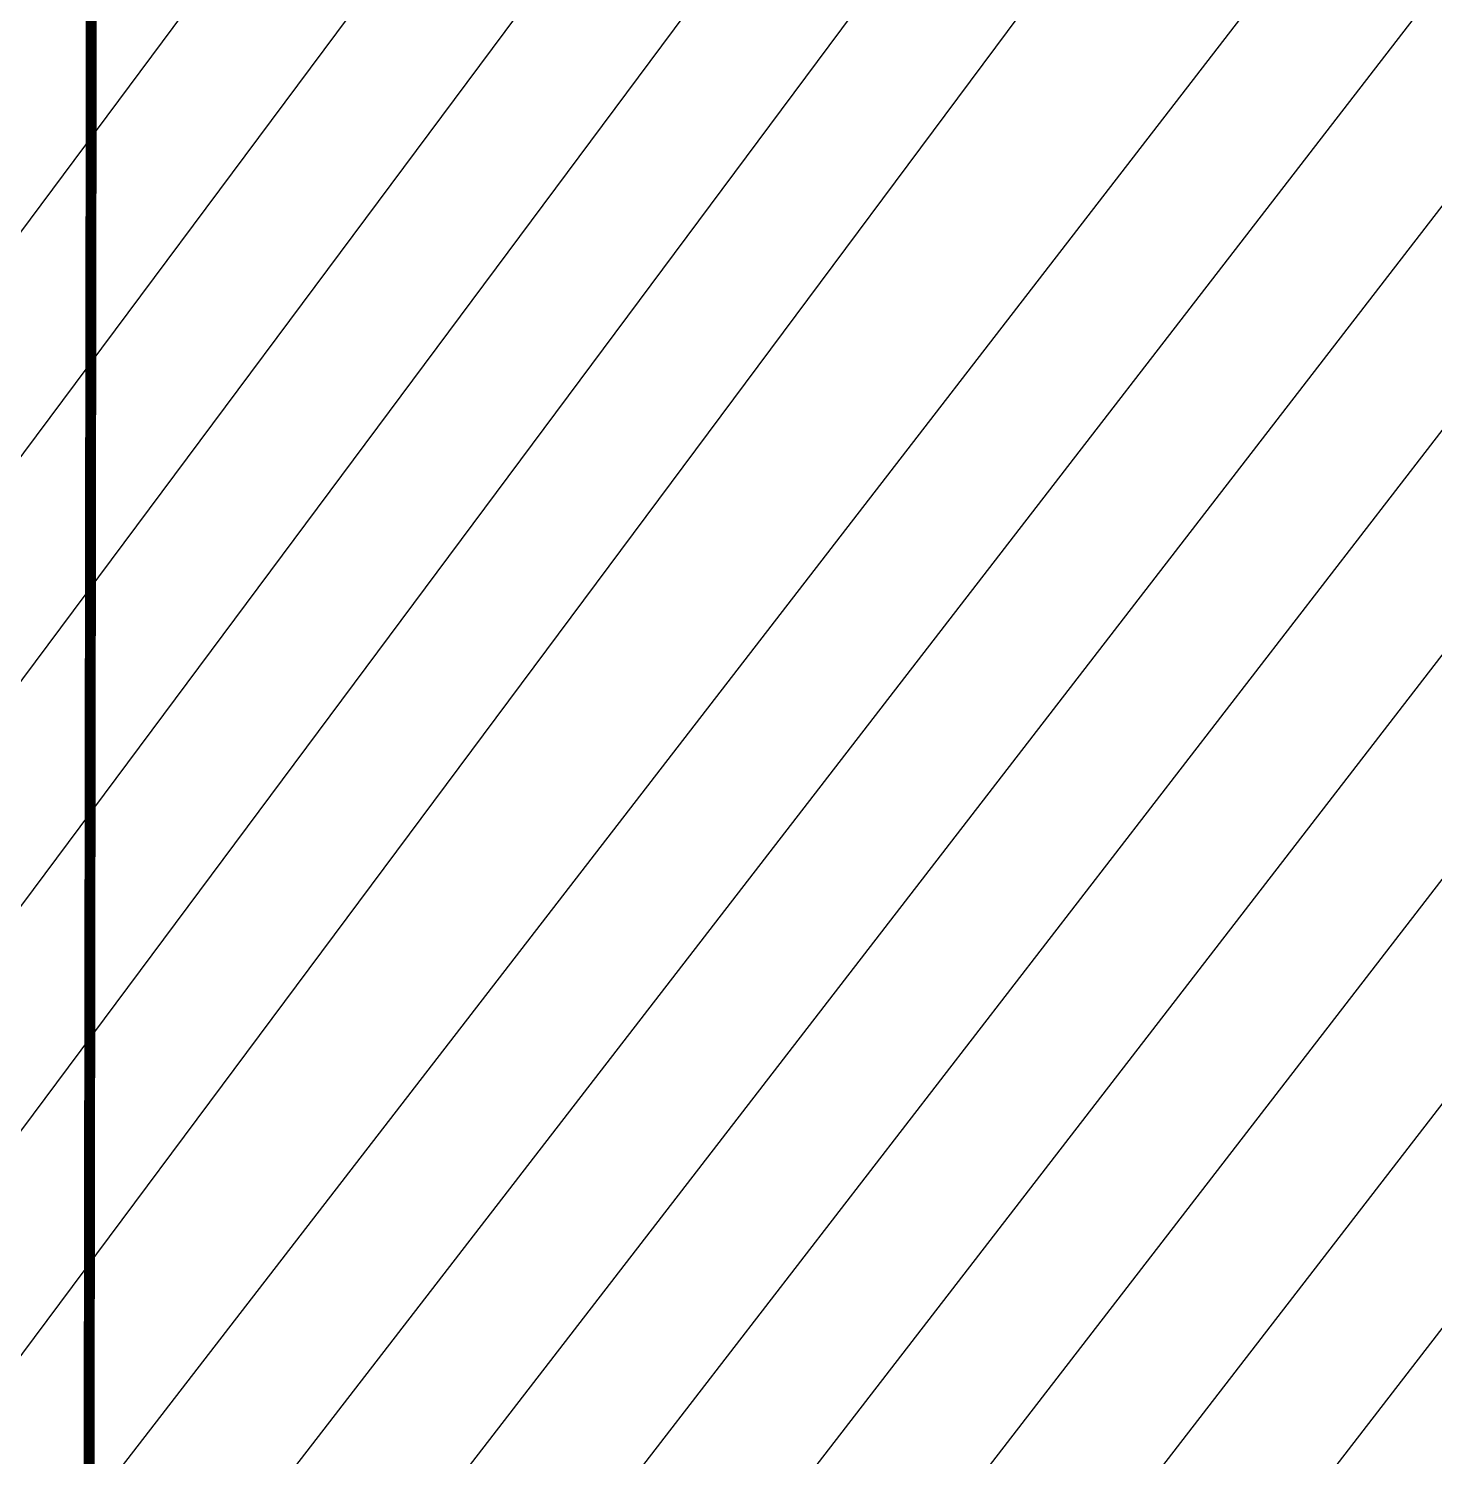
# Model space of a CAD drawing. Header units: centimetres. Extents: x -6122352 to 7132207, y -1694241 to 1947892.
# Drawn here: x 138619 to 141183, y -120280 to -117676 of the extents above; entities that cross this region are included whole.
import ezdxf

# ---------------------------------------------------------------- set-up
doc = ezdxf.new("R2010")
doc.units = ezdxf.units.CM
doc.header["$MEASUREMENT"] = 0
for name, pattern in [('2. HG-ST XR COL 3A (5V 7V 9V 11V - GF (4M & 5D-E)$0$HIDDEN', [0.375, 0.25, -0.125]), ('DASHED2', [0.375, 0.25, -0.125]), ('XR-AR-END-SETTING OUT PLAN$0$23585-XR-AR-END-GROUND FLOOR$0$23261-XR-AR-SI-GF$0$HIDDEN', [0.375, 0.25, -0.125]), ('XR-AR-END-SETTING OUT PLAN$0$23585-XR-AR-END-GROUND FLOOR$0$XR-END-GROUND FLOOR PLAN$0$xf_6a1$0$DASHED', [0.75, 0.5, -0.25])]:
    doc.linetypes.add(name, pattern=pattern)
for name, color, linetype, lineweight in [('@ Foundations', 4, 'DASHED2', 50), ('XR-AR-END-SETTING OUT PLAN$0$23585-XR-AR-END-GROUND FLOOR$0$A-EQUP-KITN-PLAN', 202, 'Continuous', 9), ('XR-AR-END-SETTING OUT PLAN$0$23585-XR-AR-END-GROUND FLOOR$0$A-FLOR-OVHD', 9, 'XR-AR-END-SETTING OUT PLAN$0$23585-XR-AR-END-GROUND FLOOR$0$23261-XR-AR-SI-GF$0$HIDDEN', 15), ('XR-AR-END-SETTING OUT PLAN$0$23585-XR-AR-END-GROUND FLOOR$0$A-WALL', 7, 'Continuous', 30)]:
    doc.layers.add(name, color=color, linetype=linetype, lineweight=lineweight)
doc.layers.add('@MI-REF LAYER', color=7, linetype='Continuous')
doc.layers.add('B_TH_8', color=7, linetype='Continuous')

# ---------------------------------------------------------------- blocks, each defined once
blk = doc.blocks.new('XR-AR-END-SETTING OUT PLAN')
at = {"layer": 'XR-AR-END-SETTING OUT PLAN$0$23585-XR-AR-END-GROUND FLOOR$0$A-EQUP-KITN-PLAN', "color": 8}
for p, q in [((3650.109346702695, 14099.99880218506), (5250.113769307733, 14099.9988026619)), ((3650.1093467623, 13849.9988026619), (3650.109346702695, 14099.99880218506)), ((5250.113769546151, 13849.99880218506), (5250.113769307733, 14099.9988026619)), ((3650.109004810452, 13749.9988026619), (5250.113769248128, 13749.9988026619)), ((3850.109238997102, 11100.00033140182), (3850.107901349664, 13149.99880361557)), ((5650.107139065862, 13149.99880218506), (3850.107901349664, 13149.99880361557))]:
    blk.add_line(p, q, dxfattribs=at)
at = {"layer": 'XR-AR-END-SETTING OUT PLAN$0$23585-XR-AR-END-GROUND FLOOR$0$A-EQUP-KITN-PLAN', "color": 8, "linetype": 'XR-AR-END-SETTING OUT PLAN$0$23585-XR-AR-END-GROUND FLOOR$0$XR-END-GROUND FLOOR PLAN$0$xf_6a1$0$DASHED'}
blk.add_line((3650.110123351216, 12899.99910211563), (3650.107762530446, 13849.9988026619), dxfattribs=at)
at = {"layer": 'XR-AR-END-SETTING OUT PLAN$0$23585-XR-AR-END-GROUND FLOOR$0$A-FLOR-OVHD', "color": 8, "ltscale": 5}
for p, q in [((5250.252145186067, 13849.9988026619), (3650.247722819448, 13849.99880218506)), ((5250.113769248128, 13749.9988026619), (3650.10934664309, 13749.99880218506)), ((5650.107102051377, 12949.99724912643), (5650.107101693749, 11300.00188589096)), ((5750.105340138078, 12949.99724960327), (5750.107102289796, 11300.00188541412))]:
    blk.add_line(p, q, dxfattribs=at)
at = {"layer": 'XR-AR-END-SETTING OUT PLAN$0$23585-XR-AR-END-GROUND FLOOR$0$A-WALL', "color": 8}
blk.add_lwpolyline([(5250.089069798589, 13749.99880170822), (5250.089070156217, 13849.99880313873), (5750.107358172536, 13849.99880313873), (5750.105340138078, 12949.99724960327), (5650.107102051377, 12949.99724912643), (5650.107250109315, 13749.99880218506)], close=True, dxfattribs=at)
blk = doc.blocks.new('END UNIT')
at = {"xscale": 0.001, "yscale": 0.001, "zscale": 0.001}
blk.add_blockref('XR-AR-END-SETTING OUT PLAN', (-9.150201729830158, 0), dxfattribs=at)
blk = doc.blocks.new('TH_8')
at = {"xscale": -1}
blk.add_blockref('END UNIT', (495850.3053798423, 2769197.479078153), dxfattribs=at)
blk = doc.blocks.new('A$Ca7ad59d2')
at = {"layer": 'B_TH_8', "xscale": 1.000018136216304, "yscale": 1.000018136216304, "zscale": 1.000018136216304}
blk.add_blockref('TH_8', (-495803.6470986201, -2769248.051850634), dxfattribs=at)
blk = doc.blocks.new('A$Cac0110ba')
at = {"rotation": 227.5015136760979}
blk.add_blockref('A$Ca7ad59d2', (28.54929658252513, 57.49132066033781), dxfattribs=at)
at = {"layer": '@ Foundations', "linetype": 'DASHED2', "ltscale": 25}
blk.add_lwpolyline([(-5.052091633260716, 3.20501920953393), (-3.061394634481985, 1.380978239700198), (-1.642696102673654, 2.929298127535731), (-3.633393101452384, 4.753339097369462)], close=True, dxfattribs=at)
blk = doc.blocks.new('M3 REF WITH TABLES')
at = {"color": 1, "const_width": 0.02}
blk.add_lwpolyline([(123.1694853362278, 63.45067354431376), (123.0178463357151, 68.55267091607675), (113.2548615192645, 77.52224241802469), (113.50494668592, 77.79901910852641), (113.2548615192645, 77.52224241802469), (110.8701254921616, 79.68113461043686), (105.6050441093394, 79.55266998056322)], dxfattribs=at)

msp = doc.modelspace()

# ---------------------------------------------------------------- block references
at = {"color": 94, "linetype": '2. HG-ST XR COL 3A (5V 7V 9V 11V - GF (4M & 5D-E)$0$HIDDEN', "xscale": -1000, "yscale": 1000, "zscale": 1000, "rotation": 227.4902504429082}
msp.add_blockref('A$Cac0110ba', (138096.0226727291, -114332.0896886629), dxfattribs=at)

# ---------------------------------------------------------------- next in the draw order: wipeouts: each hides what was drawn before it
at = {"color": 10}
msp.add_wipeout([(137968.6050089273, -112699.88154806386), (137966.18820953698, -126973.40495409524), (198269.79932360497, -126982.9675742559), (198272.37498426886, -112711.46911353212), (192022.26143355865, -112708.32827066386), (192022.09189432164, -113008.95155569575), (144220.97485975258, -113000.47365887718), (144221.1628212024, -112699.85037546082), (137967.30578698963, -112699.8637357601)], dxfattribs=at).dxf.layer = '@MI-REF LAYER'

# ---------------------------------------------------------------- next in the draw order: hatches: boundary and pattern name
at = {"layer": '@MI-REF LAYER'}
h = msp.add_hatch(dxfattribs=at)
h.set_pattern_fill('ANSI31', color=256, scale=1999.999998458916, angle=6.722712845868625)
h.set_pattern_definition([(51.72271284586864, (-2377109764.910875, -1504175407.484143), (-196.2554993275065, 154.8669715833345), [])])
h.paths.add_polyline_path([(198270.4731260898, -126982.9677121157), (198272.3749842689, -112711.4691135321), (192022.2614333206, -112708.3282709568), (192022.091894052, -113008.9515559804), (144220.9748597195, -113000.4736589163), (144221.1628206024, -112699.8503761254), (137967.3005278277, -112699.9590492565), (137964.8895022705, -126973.500041178)])

# ---------------------------------------------------------------- next in the draw order: linework, layer by layer
at = {"layer": '@MI-REF LAYER', "color": 1, "const_width": 20}
msp.add_lwpolyline([(135056.6106294059, -132418.8283496678), (138716.4791375943, -128860.9168737141), (138736.4738177444, -115603.1385655824), (139109.4906134307, -115600.609312313), (138736.4738177444, -115603.1385655824), (138717.72928323, -112386.3964155419), (135066.7535628195, -108590.614359385)], dxfattribs=at)

# ---------------------------------------------------------------- next in the draw order: block references
at = {"layer": '@MI-REF LAYER', "xscale": 1000, "yscale": 1000, "zscale": 1000, "rotation": 312.4882889992022}
msp.add_blockref('M3 REF WITH TABLES', (5073.57098191743, -84448.84299303715), dxfattribs=at)

doc.saveas('drawing.dxf')
